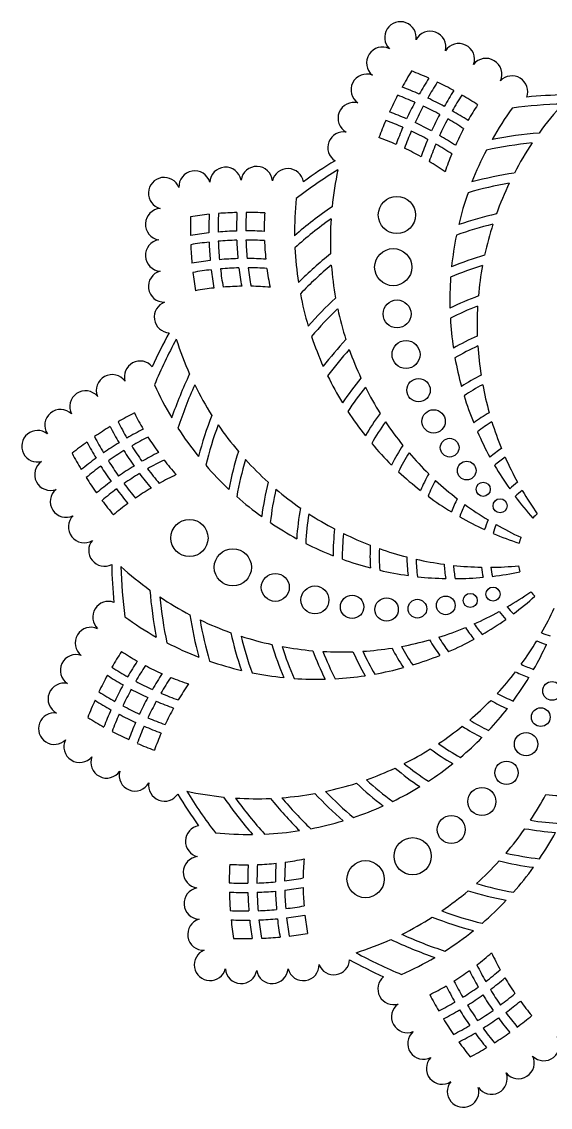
# Model space of a CAD drawing. Extents: x -754 to 284, y -481 to -239.
# Drawn here: x -490.2 to -375.7, y -477.5 to -242.2 of the extents above; entities that cross this region are included whole.
import ezdxf

# ---------------------------------------------------------------- set-up
doc = ezdxf.new("R2010")
doc.units = 0
doc.layers.get('0').update_dxf_attribs({"linetype": 'CONTINUOUS'})

msp = doc.modelspace()

# ---------------------------------------------------------------- linework, layer by layer
for centre, radius in [((-408.9, -284.11), 4.03), ((-409.69, -295.43), 4.03), ((-408.86, -305.57), 3.03), ((-406.92, -314.36), 3.03), ((-404.2, -322.09), 2.53), ((-400.94, -328.86), 2.53), ((-397.46, -334.55), 2.03), ((-393.77, -339.52), 2.03), ((-390.19, -343.58), 1.53), ((-386.54, -347.16), 1.53), ((-453.86, -354.14), 4.03), ((-444.45, -360.49), 4.03), ((-435.25, -364.84), 3.03), ((-426.67, -367.56), 3.03), ((-418.61, -369.07), 2.53), ((-411.12, -369.63), 2.53), ((-398.31, -368.74), 2.03), ((-393, -367.68), 1.53), ((-388.07, -366.3), 1.53), ((-404.46, -369.46), 2.03), ((-375.27, -387.29), 2.03), ((-377.72, -392.97), 2.03), ((-380.91, -398.82), 2.53), ((-385.14, -405.03), 2.53), ((-390.48, -411.26), 3.03), ((-397.12, -417.33), 3.03), ((-405.48, -423.12), 4.03), ((-415.69, -428.09), 4.03)]:
    msp.add_circle(centre, radius)
for centre, radius, start, end in [((-408.13, -245.64), 3.42, 351.4897, 225.3163), ((-401.7, -247.7), 3.42, 346.0352, 153.0557), ((-395.49, -250.36), 3.42, 340.5806, 147.6012), ((-412.05, -251.14), 3.42, 63.7502, 230.7708), ((-389.57, -253.59), 3.42, 335.1261, 142.1467), ((-415.43, -256.99), 3.42, 69.2048, 236.2254), ((-338.74, -294.72), 78.96, 148.0234, 150.9668), ((-434.29, -326.51), 78.96, 65.8391, 68.7826), ((-383.97, -257.38), 3.42, 339.6589, 136.6921), ((-434.29, -326.51), 74.96, 66.2026, 69.283), ((-338.74, -294.72), 74.96, 147.523, 150.6034), ((-338.74, -294.72), 72.96, 147.3139, 150.4706), ((-434.29, -326.51), 78.96, 61.4572, 64.3747), ((-338.74, -294.72), 78.96, 152.4313, 155.3488), ((-434.29, -326.51), 72.96, 66.3353, 69.4921), ((-434.29, -326.51), 74.96, 61.607, 64.6682), ((-338.74, -294.72), 68.96, 146.9878, 150.3158), ((-338.74, -294.72), 66.96, 146.8758, 150.3001), ((-434.29, -326.51), 78.96, 57.0986, 60.0027), ((-370.73, -358.06), 100, 91.0455, 95.7605), ((-418.24, -263.13), 3.42, 74.6593, 241.6799), ((-338.74, -294.72), 74.96, 152.1378, 155.199), ((-338.74, -294.72), 72.96, 152.0442, 155.1864), ((-434.29, -326.51), 72.96, 61.6196, 64.7618), ((-338.74, -294.72), 62.96, 146.7694, 150.4114), ((-326.46, -302.6), 70.96, 144.0599, 150.5839), ((-370.73, -358.06), 98, 91.3286, 97.7313), ((-320.55, -307.88), 70.96, 137.6572, 144.1812), ((-434.29, -326.51), 68.96, 66.4901, 69.8182), ((-338.74, -294.72), 68.96, 151.9776, 155.3037), ((-338.74, -294.72), 66.96, 152.0118, 155.4424), ((-434.29, -326.51), 72.96, 56.9007, 60.0486), ((-434.29, -326.51), 74.96, 57.0189, 60.0782), ((-338.74, -294.72), 78.96, 156.8033, 159.7074), ((-434.29, -326.51), 66.96, 66.5059, 69.9301), ((-338.74, -294.72), 74.96, 156.7278, 159.7871), ((-434.29, -326.51), 68.96, 61.5023, 64.8283), ((-338.74, -294.72), 62.96, 152.2368, 155.9079), ((-420.45, -269.51), 3.42, 80.1139, 237.147), ((-434.29, -326.51), 62.96, 66.3946, 70.0366), ((-338.74, -294.72), 72.96, 156.7574, 159.9053), ((-434.29, -326.51), 66.96, 61.3636, 64.7942), ((-338.74, -294.72), 68.96, 156.971, 160.3237), ((-434.29, -326.51), 68.96, 56.4823, 59.8349), ((-370.73, -358.06), 92, 94.5906, 100.9933), ((-434.29, -326.51), 62.96, 60.898, 64.5692), ((-338.74, -294.72), 66.96, 157.1651, 160.6364), ((-434.29, -326.51), 66.96, 56.1696, 59.6409), ((-326.46, -302.6), 70.96, 152.6884, 158.8223), ((-370.73, -358.06), 90, 95.6428, 102.0456), ((-320.55, -307.88), 70.96, 146.2857, 152.4195), ((-370.73, -358.06), 100, 121.0455, 125.7605), ((-434.29, -326.51), 62.96, 55.2964, 59.0469), ((-338.74, -294.72), 62.96, 157.7591, 161.5096), ((-452.73, -277.97), 3.42, 16.0352, 183.0557), ((-446.03, -277.17), 3.42, 10.5806, 177.6012), ((-439.28, -277.01), 3.42, 5.1261, 172.1467), ((-432.54, -277.49), 3.42, 9.6589, 166.6921), ((-370.73, -358.06), 98, 121.3286, 127.7313), ((-352.36, -289.52), 70.96, 167.6572, 174.1812), ((-370.73, -358.06), 84, 98.7098, 105.1125), ((-459.33, -279.4), 3.42, 21.4897, 255.3163), ((-370.73, -358.06), 82, 99.7052, 106.1079), ((-320.55, -307.88), 70.96, 154.4104, 160.2435), ((-326.46, -302.6), 70.96, 160.8131, 166.6462), ((-360.12, -287.9), 70.96, 174.0599, 180.5839), ((-370.73, -358.06), 92, 124.5906, 130.9933), ((-459.97, -286.13), 3.42, 93.7502, 260.7708), ((-374.69, -287.21), 78.96, 178.0234, 180.9668), ((-441.55, -362.52), 78.96, 95.8391, 98.7826), ((-374.69, -287.21), 74.96, 177.523, 180.6034), ((-374.69, -287.21), 72.96, 177.3139, 180.4706), ((-441.55, -362.52), 78.96, 91.4572, 94.3747), ((-374.69, -287.21), 68.96, 176.9878, 180.3158), ((-374.69, -287.21), 66.96, 176.8758, 180.3001), ((-441.55, -362.52), 78.96, 87.0986, 90.0027), ((-374.69, -287.21), 62.96, 176.7694, 180.4114), ((-370.73, -358.06), 76, 102.6217, 109.0244), ((-370.73, -358.06), 90, 125.6428, 132.0456), ((-352.36, -289.52), 70.96, 176.2857, 182.4195), ((-370.73, -358.06), 74, 103.5728, 109.9755), ((-320.55, -307.88), 70.96, 162.1457, 167.7418), ((-441.55, -362.52), 74.96, 96.2026, 99.283), ((-441.55, -362.52), 74.96, 91.607, 94.6682), ((-441.55, -362.52), 74.96, 87.0189, 90.0782), ((-326.46, -302.6), 70.96, 168.5484, 174.1445), ((-459.98, -292.88), 3.42, 99.2048, 266.2254), ((-441.55, -362.52), 72.96, 96.3353, 99.4921), ((-374.69, -287.21), 78.96, 182.4313, 185.3488), ((-374.69, -287.21), 74.96, 182.1378, 185.199), ((-441.55, -362.52), 72.96, 91.6196, 94.7618), ((-374.69, -287.21), 72.96, 182.0442, 185.1864), ((-374.69, -287.21), 68.96, 181.9776, 185.3037), ((-441.55, -362.52), 72.96, 86.9007, 90.0486), ((-374.69, -287.21), 66.96, 182.0118, 185.4424), ((-374.69, -287.21), 62.96, 182.2368, 185.9079), ((-360.12, -287.9), 70.96, 182.6884, 188.8223), ((-441.55, -362.52), 68.96, 96.4901, 99.8182), ((-441.55, -362.52), 68.96, 91.5023, 94.8283), ((-441.55, -362.52), 68.96, 86.4823, 89.8349), ((-370.73, -358.06), 84, 128.7098, 135.1125), ((-370.73, -358.06), 68, 106.3709, 112.7736), ((-459.34, -299.6), 3.42, 104.6593, 271.6799), ((-441.55, -362.52), 66.96, 96.5059, 99.9301), ((-374.69, -287.21), 74.96, 186.7278, 189.7871), ((-441.55, -362.52), 66.96, 91.3636, 94.7942), ((-374.69, -287.21), 72.96, 186.7574, 189.9053), ((-374.69, -287.21), 68.96, 186.971, 190.3237), ((-441.55, -362.52), 66.96, 86.1696, 89.6409), ((-374.69, -287.21), 66.96, 187.1651, 190.6364), ((-374.69, -287.21), 62.96, 187.7591, 191.5096), ((-370.73, -358.06), 82, 129.7052, 136.1079), ((-352.36, -289.52), 70.96, 184.4104, 190.2435), ((-370.73, -358.06), 66, 107.2869, 113.6896), ((-320.55, -307.88), 70.96, 169.5737, 174.981), ((-374.69, -287.21), 78.96, 186.8033, 189.7074), ((-326.46, -302.6), 70.96, 175.9764, 181.3837), ((-441.55, -362.52), 62.96, 96.3946, 100.0366), ((-441.55, -362.52), 62.96, 90.898, 94.5692), ((-441.55, -362.52), 62.96, 85.2964, 89.0469), ((-360.12, -287.9), 70.96, 190.8131, 196.6462), ((-458.06, -306.23), 3.42, 110.1139, 267.147), ((-370.73, -358.06), 76, 132.6217, 139.0244), ((-370.73, -358.06), 60, 109.9905, 116.3932), ((-370.73, -358.06), 74, 133.5728, 139.9755), ((-352.36, -289.52), 70.96, 192.1457, 197.7418), ((-370.73, -358.06), 58, 110.8783, 117.281), ((-320.55, -307.88), 70.96, 176.7566, 182.0126), ((-326.46, -302.6), 70.96, 183.1593, 188.4153), ((-370.73, -358.06), 100, 151.0455, 155.7605), ((-360.12, -287.9), 70.96, 198.5484, 204.1445), ((-370.73, -358.06), 52, 113.5063, 119.909), ((-370.73, -358.06), 98, 151.3286, 157.7313), ((-389.09, -289.52), 70.96, 197.6572, 204.1812), ((-370.73, -358.06), 68, 136.3709, 142.7736), ((-370.73, -358.06), 50, 114.3715, 120.7742), ((-320.55, -307.88), 70.96, 183.743, 188.8779), ((-370.73, -358.06), 66, 137.2869, 143.6896), ((-352.36, -289.52), 70.96, 199.5737, 204.981), ((-326.46, -302.6), 70.96, 190.1457, 195.2806), ((-464.55, -319.19), 3.42, 39.6589, 196.6921), ((-470.62, -322.14), 3.42, 35.1261, 202.1467), ((-370.73, -358.06), 92, 154.5906, 160.9933), ((-360.12, -287.9), 70.96, 205.9764, 211.3837), ((-370.73, -358.06), 60, 139.9905, 146.3932), ((-370.73, -358.06), 44, 116.939, 123.3417), ((-476.39, -325.65), 3.42, 40.5806, 207.6012), ((-396.62, -291.99), 70.96, 204.0599, 210.5839), ((-370.73, -358.06), 90, 155.6428, 162.0456), ((-389.09, -289.52), 70.96, 206.2857, 212.4195), ((-370.73, -358.06), 58, 140.8783, 147.281), ((-352.36, -289.52), 70.96, 206.7566, 212.0126), ((-370.73, -358.06), 42, 117.7862, 124.1889), ((-320.55, -307.88), 70.96, 190.5724, 195.6115), ((-326.46, -302.6), 70.96, 196.9751, 202.0142), ((-481.79, -329.7), 3.42, 46.0352, 213.0557), ((-429.83, -397.33), 78.96, 117.0986, 120.0027), ((-409.59, -298.68), 62.96, 206.7694, 210.4114), ((-360.12, -287.9), 70.96, 213.1593, 218.4153), ((-370.73, -358.06), 36, 120.3057, 126.7084), ((-409.59, -298.68), 66.96, 206.8758, 210.3001), ((-370.73, -358.06), 84, 158.7098, 165.1125), ((-370.73, -358.06), 52, 143.5063, 149.909), ((-370.73, -358.06), 50, 144.3715, 150.7742), ((-352.36, -289.52), 70.96, 213.743, 218.8779), ((-370.73, -358.06), 34, 121.1389, 127.5416), ((-320.55, -307.88), 70.96, 197.2778, 202.2427), ((-486.79, -334.24), 3.42, 51.4897, 285.3163), ((-429.83, -397.33), 78.96, 121.4572, 124.3747), ((-409.59, -298.68), 68.96, 206.9878, 210.3158), ((-429.83, -397.33), 74.96, 117.0189, 120.0782), ((-396.62, -291.99), 70.96, 212.6884, 218.8223), ((-370.73, -358.06), 82, 159.7052, 166.1079), ((-389.09, -289.52), 70.96, 214.4104, 220.2435), ((-326.46, -302.6), 70.96, 203.6805, 208.6454), ((-429.83, -397.33), 78.96, 125.8391, 128.7826), ((-409.59, -298.68), 74.96, 207.523, 210.6034), ((-409.59, -298.68), 72.96, 207.3139, 210.4706), ((-429.83, -397.33), 74.96, 121.607, 124.6682), ((-429.83, -397.33), 72.96, 116.9007, 120.0486), ((-409.59, -298.68), 62.96, 212.2368, 215.9079), ((-360.12, -287.9), 70.96, 220.1457, 225.2806), ((-370.73, -358.06), 44, 146.939, 153.3417), ((-409.59, -298.68), 78.96, 208.0234, 210.9668), ((-429.83, -397.33), 72.96, 121.6196, 124.7618), ((-409.59, -298.68), 68.96, 211.9776, 215.3037), ((-409.59, -298.68), 66.96, 212.0118, 215.4424), ((-429.83, -397.33), 68.96, 116.4823, 119.8349), ((-370.73, -358.06), 76, 162.6217, 169.0244), ((-370.73, -358.06), 42, 147.7862, 154.1889), ((-352.36, -289.52), 70.96, 220.5724, 225.6115), ((-370.73, -358.06), 28, 123.6214, 130.0241), ((-483.99, -340.39), 3.42, 123.7502, 290.7708), ((-429.83, -397.33), 74.96, 126.2026, 129.283), ((-429.83, -397.33), 72.96, 126.3353, 129.4921), ((-409.59, -298.68), 74.96, 212.1378, 215.199), ((-409.59, -298.68), 72.96, 212.0442, 215.1864), ((-429.83, -397.33), 68.96, 121.5023, 124.8283), ((-429.83, -397.33), 66.96, 116.1696, 119.6409), ((-409.59, -298.68), 62.96, 217.7591, 221.5096), ((-396.62, -291.99), 70.96, 220.8131, 226.6462), ((-370.73, -358.06), 74, 163.5728, 169.9755), ((-389.09, -289.52), 70.96, 222.1457, 227.7418), ((-370.73, -358.06), 26, 124.4438, 130.8465), ((-326.46, -302.6), 70.96, 210.2903, 215.2002), ((-320.55, -307.88), 70.96, 203.8876, 208.7975), ((-409.59, -298.68), 78.96, 212.4313, 215.3488), ((-429.83, -397.33), 66.96, 121.3636, 124.7942), ((-409.59, -298.68), 68.96, 216.971, 220.3237), ((-409.59, -298.68), 66.96, 217.1651, 220.6364), ((-429.83, -397.33), 62.96, 115.2964, 119.0469), ((-360.12, -287.9), 70.96, 226.9751, 232.0142), ((-370.73, -358.06), 36, 150.3057, 156.7084), ((-429.83, -397.33), 68.96, 126.4901, 129.8182), ((-429.83, -397.33), 66.96, 126.5059, 129.9301), ((-409.59, -298.68), 74.96, 216.7278, 219.7871), ((-409.59, -298.68), 72.96, 216.7574, 219.9053), ((-429.83, -397.33), 62.96, 120.898, 124.5692), ((-370.73, -358.06), 68, 166.3709, 172.7736), ((-370.73, -358.06), 66, 167.2869, 173.6896), ((-389.09, -289.52), 70.96, 229.5737, 234.981), ((-370.73, -358.06), 34, 151.1389, 157.5416), ((-352.36, -289.52), 70.96, 227.2778, 232.2427), ((-370.73, -358.06), 20, 126.8988, 133.3015), ((-480.61, -346.24), 3.42, 129.2048, 296.2254), ((-396.62, -291.99), 70.96, 228.5484, 234.1445), ((-360.12, -287.9), 70.96, 233.6805, 238.6454), ((-370.73, -358.06), 28, 153.6214, 160.0241), ((-370.73, -358.06), 18, 127.7135, 134.1162), ((-326.46, -302.6), 70.96, 216.8298, 221.702), ((-320.55, -307.88), 70.96, 210.427, 215.2993), ((-409.59, -298.68), 78.96, 216.8033, 219.7074), ((-429.83, -397.33), 62.96, 126.3946, 130.0366), ((-370.73, -358.06), 60, 169.9905, 176.3932), ((-370.73, -358.06), 26, 154.4438, 160.8465), ((-352.36, -289.52), 70.96, 233.8876, 238.7975), ((-476.69, -351.74), 3.42, 134.6593, 301.6799), ((-370.73, -358.06), 58, 170.8783, 177.281), ((-389.09, -289.52), 70.96, 236.7566, 242.0126), ((-360.12, -287.9), 70.96, 240.2903, 245.2002), ((-370.73, -358.06), 20, 156.8988, 163.3015), ((-370.73, -358.06), 12, 130.1496, 136.5523), ((-396.62, -291.99), 70.96, 235.9764, 241.3837), ((-370.73, -358.06), 52, 173.5063, 179.909), ((-370.73, -358.06), 18, 157.7135, 164.1162), ((-352.36, -289.52), 70.96, 240.427, 245.2993), ((-472.27, -356.84), 3.42, 140.1139, 297.147), ((-396.62, -291.99), 70.96, 243.1593, 248.4153), ((-370.73, -358.06), 50, 174.3715, 180.7742), ((-389.09, -289.52), 70.96, 243.743, 248.8779), ((-360.12, -287.9), 70.96, 246.8298, 251.702), ((-370.73, -358.06), 12, 160.1496, 166.5523), ((-370.73, -358.06), 44, 176.939, 183.3417), ((-370.73, -358.06), 42, 177.7862, 184.1889), ((-389.09, -289.52), 70.96, 250.5724, 255.6115), ((-370.73, -358.06), 100, 181.0455, 185.7605), ((-396.62, -291.99), 70.96, 250.1457, 255.2806), ((-370.73, -358.06), 36, 180.3057, 186.7084), ((-389.09, -289.52), 70.96, 257.2778, 262.2427), ((-370.73, -358.06), 34, 181.1389, 187.5416), ((-370.73, -358.06), 28, 183.6214, 190.0241), ((-420.91, -307.88), 70.96, 227.6572, 234.1812), ((-370.73, -358.06), 98, 181.3286, 187.7313), ((-396.62, -291.99), 70.96, 256.9751, 262.0142), ((-389.09, -289.52), 70.96, 263.8876, 268.7975), ((-370.73, -358.06), 26, 184.4438, 190.8465), ((-370.73, -358.06), 20, 186.8988, 193.3015), ((-389.09, -289.52), 70.96, 270.427, 275.2993), ((-370.73, -358.06), 18, 187.7135, 194.1162), ((-396.62, -291.99), 70.96, 276.8298, 281.702), ((-370.73, -358.06), 12, 190.1496, 196.5523), ((-396.62, -291.99), 70.96, 263.6805, 268.6454), ((-396.62, -291.99), 70.96, 270.2903, 275.2002), ((-370.73, -358.06), 92, 184.5906, 190.9933), ((-420.91, -307.88), 70.96, 236.2857, 242.4195), ((-370.73, -358.06), 90, 185.6428, 192.0456), ((-420.91, -307.88), 70.96, 300.427, 305.2993), ((-426.19, -313.79), 70.96, 306.8298, 311.702), ((-370.73, -358.06), 12, 220.1496, 226.5523), ((-471.41, -371.3), 3.42, 69.6589, 226.6921), ((-370.73, -358.06), 18, 217.7135, 224.1162), ((-439.27, -339.69), 70.96, 330.427, 335.2993), ((-426.19, -313.79), 70.96, 234.0599, 240.5839), ((-370.73, -358.06), 84, 188.7098, 195.1125), ((-420.91, -307.88), 70.96, 293.8876, 298.7975), ((-426.19, -313.79), 70.96, 300.2903, 305.2002), ((-370.73, -358.06), 20, 216.8988, 223.3015), ((-475.2, -376.9), 3.42, 65.1261, 232.1467), ((-420.91, -307.88), 70.96, 244.4104, 250.2435), ((-370.73, -358.06), 82, 189.7052, 196.1079), ((-420.91, -307.88), 70.96, 287.2778, 292.2427), ((-370.73, -358.06), 28, 213.6214, 220.0241), ((-370.73, -358.06), 26, 214.4438, 220.8465), ((-370.73, -358.06), 76, 192.6217, 199.0244), ((-420.91, -307.88), 70.96, 252.1457, 257.7418), ((-370.73, -358.06), 74, 193.5728, 199.9755), ((-420.91, -307.88), 70.96, 280.5724, 285.6115), ((-370.73, -358.06), 36, 210.3057, 216.7084), ((-370.73, -358.06), 34, 211.1389, 217.5416), ((-426.19, -313.79), 70.96, 293.6805, 298.6454), ((-439.27, -339.69), 70.96, 323.8876, 328.7975), ((-370.73, -358.06), 20, 246.8988, 253.3015), ((-370.73, -358.06), 18, 247.7135, 254.1162), ((-402.28, -421.62), 78.96, 147.0986, 150.0027), ((-434.07, -326.07), 62.96, 236.7694, 240.4114), ((-426.19, -313.79), 70.96, 242.6884, 248.8223), ((-370.73, -358.06), 68, 196.3709, 202.7736), ((-370.73, -358.06), 66, 197.2869, 203.6896), ((-420.91, -307.88), 70.96, 259.5737, 264.981), ((-370.73, -358.06), 60, 199.9905, 206.3932), ((-420.91, -307.88), 70.96, 266.7566, 272.0126), ((-370.73, -358.06), 58, 200.8783, 207.281), ((-370.73, -358.06), 52, 203.5063, 209.909), ((-420.91, -307.88), 70.96, 273.743, 278.8779), ((-370.73, -358.06), 50, 204.3715, 210.7742), ((-370.73, -358.06), 44, 206.939, 213.3417), ((-370.73, -358.06), 42, 207.7862, 214.1889), ((-440.89, -347.45), 70.96, 330.2903, 335.2002), ((-478.43, -382.82), 3.42, 70.5806, 237.6012), ((-402.28, -421.62), 74.96, 147.0189, 150.0782), ((-426.19, -313.79), 70.96, 250.8131, 256.6462), ((-426.19, -313.79), 70.96, 286.9751, 292.0142), ((-434.07, -326.07), 66.96, 236.8758, 240.3001), ((-402.28, -421.62), 72.96, 146.9007, 150.0486), ((-434.07, -326.07), 62.96, 242.2368, 245.9079), ((-402.28, -421.62), 68.96, 146.4823, 149.8349), ((-426.19, -313.79), 70.96, 258.5484, 264.1445), ((-426.19, -313.79), 70.96, 280.1457, 285.2806), ((-439.27, -339.69), 70.96, 317.2778, 322.2427), ((-370.73, -358.06), 28, 243.6214, 250.0241), ((-370.73, -358.06), 26, 244.4438, 250.8465), ((-481.09, -389.03), 3.42, 76.0352, 243.0557), ((-402.28, -421.62), 78.96, 151.4572, 154.3747), ((-434.07, -326.07), 68.96, 236.9878, 240.3158), ((-434.07, -326.07), 66.96, 242.0118, 245.4424), ((-402.28, -421.62), 66.96, 146.1696, 149.6409), ((-434.07, -326.07), 62.96, 247.7591, 251.5096), ((-402.28, -421.62), 62.96, 145.2964, 149.0469), ((-426.19, -313.79), 70.96, 265.9764, 271.3837), ((-426.19, -313.79), 70.96, 273.1593, 278.4153), ((-440.89, -347.45), 70.96, 323.6805, 328.6454), ((-434.07, -326.07), 72.96, 237.3139, 240.4706), ((-402.28, -421.62), 74.96, 151.607, 154.6682), ((-402.28, -421.62), 72.96, 151.6196, 154.7618), ((-434.07, -326.07), 68.96, 241.9776, 245.3037), ((-434.07, -326.07), 66.96, 247.1651, 250.6364), ((-370.73, -358.06), 34, 241.1389, 247.5416), ((-402.28, -421.62), 78.96, 155.8391, 158.7826), ((-434.07, -326.07), 74.96, 237.523, 240.6034), ((-434.07, -326.07), 72.96, 242.0442, 245.1864), ((-402.28, -421.62), 68.96, 151.5023, 154.8283), ((-402.28, -421.62), 66.96, 151.3636, 154.7942), ((-434.07, -326.07), 68.96, 246.971, 250.3237), ((-439.27, -339.69), 70.96, 310.5724, 315.6115), ((-370.73, -358.06), 36, 240.3057, 246.7084), ((-483.15, -395.46), 3.42, 81.4897, 315.3163), ((-402.28, -421.62), 74.96, 156.2026, 159.283), ((-402.28, -421.62), 72.96, 156.3353, 159.4921), ((-434.07, -326.07), 74.96, 242.1378, 245.199), ((-402.28, -421.62), 62.96, 150.898, 154.5692), ((-440.89, -347.45), 70.96, 316.9751, 322.0142), ((-434.07, -326.07), 78.96, 238.0234, 240.9668), ((-402.28, -421.62), 68.96, 156.4901, 159.8182), ((-402.28, -421.62), 66.96, 156.5059, 159.9301), ((-434.07, -326.07), 74.96, 246.7278, 249.7871), ((-434.07, -326.07), 72.96, 246.7574, 249.9053), ((-439.27, -339.69), 70.96, 303.743, 308.8779), ((-370.73, -358.06), 44, 236.939, 243.3417), ((-370.73, -358.06), 42, 237.7862, 244.1889), ((-434.07, -326.07), 78.96, 242.4313, 245.3488), ((-402.28, -421.62), 62.96, 156.3946, 160.0366), ((-440.89, -347.45), 70.96, 310.1457, 315.2806), ((-477.65, -399.38), 3.42, 153.7502, 320.7708), ((-434.07, -326.07), 78.96, 246.8033, 249.7074), ((-439.27, -339.69), 70.96, 296.7566, 302.0126), ((-370.73, -358.06), 52, 233.5063, 239.909), ((-370.73, -358.06), 50, 234.3715, 240.7742), ((-471.8, -402.76), 3.42, 159.2048, 326.2254), ((-465.66, -405.57), 3.42, 164.6593, 331.6799), ((-439.27, -339.69), 70.96, 289.5737, 294.981), ((-370.73, -358.06), 60, 229.9905, 236.3932), ((-370.73, -358.06), 58, 230.8783, 237.281), ((-440.89, -347.45), 70.96, 303.1593, 308.4153), ((-370.73, -358.06), 66, 227.2869, 233.6896), ((-459.28, -407.78), 3.42, 170.1139, 327.147), ((-370.73, -358.06), 98, 211.3286, 217.7313), ((-439.27, -339.69), 70.96, 257.6572, 264.1812), ((-439.27, -339.69), 70.96, 282.1457, 287.7418), ((-370.73, -358.06), 74, 223.5728, 229.9755), ((-370.73, -358.06), 68, 226.3709, 232.7736), ((-440.89, -347.45), 70.96, 295.9764, 301.3837), ((-370.73, -358.06), 100, 211.0455, 215.7605), ((-370.73, -358.06), 92, 214.5906, 220.9933), ((-439.27, -339.69), 70.96, 266.2857, 272.4195), ((-370.73, -358.06), 90, 215.6428, 222.0456), ((-370.73, -358.06), 84, 218.7098, 225.1125), ((-439.27, -339.69), 70.96, 274.4104, 280.2435), ((-370.73, -358.06), 82, 219.7052, 226.1079), ((-370.73, -358.06), 76, 222.6217, 229.0244), ((-439.27, -376.43), 70.96, 326.7566, 332.0126), ((-370.73, -358.06), 52, 263.5063, 269.909), ((-440.89, -347.45), 70.96, 288.5484, 294.1445), ((-451.3, -419.87), 3.42, 99.6589, 256.6921), ((-440.89, -347.45), 70.96, 280.8131, 286.6462), ((-370.73, -358.06), 58, 260.8783, 267.281), ((-440.89, -347.45), 70.96, 264.0599, 270.5839), ((-440.89, -347.45), 70.96, 272.6884, 278.8223), ((-439.27, -376.43), 70.96, 319.5737, 324.981), ((-370.73, -358.06), 60, 259.9905, 266.3932), ((-436.8, -383.96), 70.96, 325.9764, 331.3837), ((-451.78, -426.61), 3.42, 95.1261, 262.1467), ((-370.73, -358.06), 66, 257.2869, 263.6896), ((-366.27, -428.88), 78.96, 177.0986, 180.0027), ((-441.58, -362.02), 62.96, 266.7694, 270.4114), ((-366.27, -428.88), 74.96, 177.0189, 180.0782), ((-366.27, -428.88), 72.96, 176.9007, 180.0486), ((-441.58, -362.02), 62.96, 272.2368, 275.9079), ((-366.27, -428.88), 68.96, 176.4823, 179.8349), ((-366.27, -428.88), 66.96, 176.1696, 179.6409), ((-441.58, -362.02), 62.96, 277.7591, 281.5096), ((-366.27, -428.88), 62.96, 175.2964, 179.0469), ((-439.27, -376.43), 70.96, 312.1457, 317.7418), ((-370.73, -358.06), 68, 256.3709, 262.7736), ((-436.8, -383.96), 70.96, 318.5484, 324.1445), ((-441.58, -362.02), 66.96, 277.1651, 280.6364), ((-451.62, -433.36), 3.42, 100.5806, 267.6012), ((-441.58, -362.02), 66.96, 266.8758, 270.3001), ((-441.58, -362.02), 66.96, 272.0118, 275.4424), ((-441.58, -362.02), 68.96, 276.971, 280.3237), ((-366.27, -428.88), 66.96, 181.3636, 184.7942), ((-366.27, -428.88), 62.96, 180.898, 184.5692), ((-439.27, -376.43), 70.96, 304.4104, 310.2435), ((-370.73, -358.06), 76, 252.6217, 259.0244), ((-370.73, -358.06), 74, 253.5728, 259.9755), ((-366.27, -428.88), 78.96, 181.4572, 184.3747), ((-441.58, -362.02), 68.96, 266.9878, 270.3158), ((-366.27, -428.88), 74.96, 181.607, 184.6682), ((-441.58, -362.02), 68.96, 271.9776, 275.3037), ((-366.27, -428.88), 72.96, 181.6196, 184.7618), ((-366.27, -428.88), 68.96, 181.5023, 184.8283), ((-436.8, -383.96), 70.96, 310.8131, 316.6462), ((-441.58, -362.02), 72.96, 267.3139, 270.4706), ((-441.58, -362.02), 72.96, 272.0442, 275.1864), ((-441.58, -362.02), 72.96, 276.7574, 279.9053), ((-370.73, -358.06), 82, 249.7052, 256.1079), ((-450.82, -440.06), 3.42, 106.0352, 273.0557), ((-366.27, -428.88), 78.96, 185.8391, 188.7826), ((-441.58, -362.02), 74.96, 267.523, 270.6034), ((-366.27, -428.88), 74.96, 186.2026, 189.283), ((-441.58, -362.02), 74.96, 272.1378, 275.199), ((-366.27, -428.88), 72.96, 186.3353, 189.4921), ((-366.27, -428.88), 68.96, 186.4901, 189.8182), ((-441.58, -362.02), 74.96, 276.7278, 279.7871), ((-366.27, -428.88), 66.96, 186.5059, 189.9301), ((-366.27, -428.88), 62.96, 186.3946, 190.0366), ((-439.27, -376.43), 70.96, 296.2857, 302.4195), ((-370.73, -358.06), 84, 248.7098, 255.1125), ((-441.58, -362.02), 78.96, 276.8033, 279.7074), ((-370.73, -358.06), 90, 245.6428, 252.0456), ((-436.8, -383.96), 70.96, 302.6884, 308.8223), ((-441.58, -362.02), 78.96, 268.0234, 270.9668), ((-441.58, -362.02), 78.96, 272.4313, 275.3488), ((-439.27, -376.43), 70.96, 287.6572, 294.1812), ((-370.73, -358.06), 92, 244.5906, 250.9933), ((-449.39, -446.66), 3.42, 111.4897, 345.3163), ((-370.73, -358.06), 98, 241.3286, 247.7313), ((-430.11, -396.92), 62.96, 307.7591, 311.5096), ((-331.46, -417.16), 62.96, 205.2964, 209.0469), ((-429.19, -446.67), 3.42, 194.6593, 1.6799), ((-422.56, -445.39), 3.42, 200.1139, 357.147), ((-370.73, -358.06), 100, 241.0455, 245.7605), ((-436.8, -383.96), 70.96, 294.0599, 300.5839), ((-331.46, -417.16), 66.96, 206.1696, 209.6409), ((-442.66, -447.31), 3.42, 183.7502, 350.7708), ((-435.91, -447.31), 3.42, 189.2048, 356.2254), ((-409.6, -451.88), 3.42, 129.6589, 286.6921), ((-430.11, -396.92), 62.96, 302.2368, 305.9079), ((-331.46, -417.16), 68.96, 206.4823, 209.8349), ((-430.11, -396.92), 66.96, 307.1651, 310.6364), ((-430.11, -396.92), 62.96, 296.7694, 300.4114), ((-331.46, -417.16), 74.96, 207.0189, 210.0782), ((-331.46, -417.16), 72.96, 206.9007, 210.0486), ((-430.11, -396.92), 66.96, 302.0118, 305.4424), ((-430.11, -396.92), 68.96, 306.971, 310.3237), ((-331.46, -417.16), 62.96, 210.898, 214.5692), ((-331.46, -417.16), 78.96, 207.0986, 210.0027), ((-430.11, -396.92), 68.96, 301.9776, 305.3037), ((-331.46, -417.16), 68.96, 211.5023, 214.8283), ((-331.46, -417.16), 66.96, 211.3636, 214.7942), ((-430.11, -396.92), 72.96, 306.7574, 309.9053), ((-406.65, -457.95), 3.42, 125.1261, 292.1467), ((-430.11, -396.92), 66.96, 296.8758, 300.3001), ((-430.11, -396.92), 68.96, 296.9878, 300.3158), ((-331.46, -417.16), 74.96, 211.607, 214.6682), ((-331.46, -417.16), 72.96, 211.6196, 214.7618), ((-430.11, -396.92), 74.96, 306.7278, 309.7871), ((-331.46, -417.16), 62.96, 216.3946, 220.0366), ((-331.46, -417.16), 78.96, 211.4572, 214.3747), ((-430.11, -396.92), 72.96, 302.0442, 305.1864), ((-430.11, -396.92), 74.96, 302.1378, 305.199), ((-331.46, -417.16), 68.96, 216.4901, 219.8182), ((-331.46, -417.16), 66.96, 216.5059, 219.9301), ((-430.11, -396.92), 78.96, 306.8033, 309.7074), ((-403.14, -463.72), 3.42, 130.5806, 297.6012), ((-430.11, -396.92), 72.96, 297.3139, 300.4706), ((-331.46, -417.16), 72.96, 216.3353, 219.4921), ((-430.11, -396.92), 74.96, 297.523, 300.6034), ((-331.46, -417.16), 78.96, 215.8391, 218.7826), ((-331.46, -417.16), 74.96, 216.2026, 219.283), ((-430.11, -396.92), 78.96, 302.4313, 305.3488), ((-377.05, -464.03), 3.42, 224.6593, 31.6799), ((-430.11, -396.92), 78.96, 298.0234, 300.9668), ((-399.09, -469.12), 3.42, 136.0352, 303.0557), ((-382.55, -467.94), 3.42, 219.2048, 26.2254), ((-388.4, -471.32), 3.42, 213.7502, 20.7708), ((-394.55, -474.12), 3.42, 141.4897, 15.3163)]:
    msp.add_arc(centre, radius, start, end)

doc.saveas('drawing.dxf')
